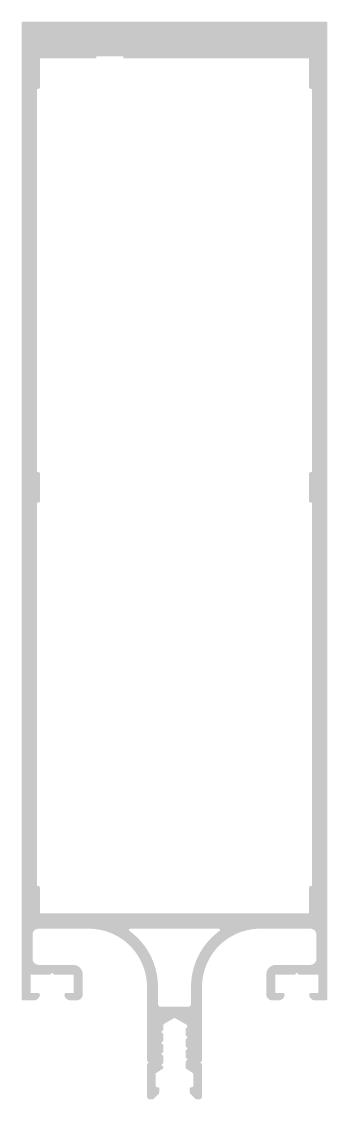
# Model space of a CAD drawing. Header units: millimetres. Extents: x -63 to 3646, y -445 to 220.
# Drawn here: x 1535 to 1585, y -6.4 to 169.8 of the extents above; entities that cross this region are included whole.
import ezdxf

# ---------------------------------------------------------------- set-up
doc = ezdxf.new("R2010")
doc.units = ezdxf.units.MM

# ---------------------------------------------------------------- blocks, each defined once
blk = doc.blocks.new('E50 M 16')
h = blk.add_hatch(color=252)
h.paths.add_polyline_path([(2.7, 12.034411), (2.7, 9.280798), (2.699267, 9.253729), (2.69707, 9.226739), (2.693414, 9.199907), (2.688311, 9.173313), (2.681776, 9.147035), (2.673827, 9.121148), (2.664489, 9.09573), (2.653789, 9.070855), (2.641757, 9.046595), (2.62843, 9.023023), (2.613846, 9.000206), (2.598048, 8.978213), (2.581082, 8.957107), (2.562999, 8.93695), (2.543851, 8.917802), (2.523695, 8.899719), (2.502589, 8.882754), (2.480595, 8.866956), (2.457779, 8.852372), (2.434206, 8.839045), (2.409947, 8.827013), (2.385072, 8.816312), (2.359653, 8.806974), (2.333767, 8.799026), (2.307488, 8.792491), (2.280894, 8.787388), (2.254063, 8.783732), (2.227073, 8.781534), (2.200004, 8.780801), (-2.200001, 8.780801), (-2.22707, 8.781534), (-2.25406, 8.783732), (-2.280892, 8.787388), (-2.307486, 8.792491), (-2.333765, 8.799026), (-2.359651, 8.806974), (-2.385069, 8.816313), (-2.409945, 8.827013), (-2.434204, 8.839045), (-2.457777, 8.852372), (-2.480593, 8.866956), (-2.502587, 8.882754), (-2.523693, 8.89972), (-2.543849, 8.917803), (-2.562997, 8.936951), (-2.581081, 8.957107), (-2.598046, 8.978213), (-2.613844, 9.000207), (-2.628428, 9.023023), (-2.641755, 9.046596), (-2.653787, 9.070855), (-2.664488, 9.095731), (-2.673826, 9.121149), (-2.681774, 9.147035), (-2.68831, 9.173314), (-2.693413, 9.199908), (-2.697068, 9.22674), (-2.699266, 9.25373), (-2.699999, 9.280799), (-2.7, 12.034411), (-2.717332, 12.660455), (-2.769274, 13.28458), (-2.855667, 13.904876), (-2.976246, 14.519442), (-3.130642, 15.126396), (-3.318383, 15.723878), (-3.538892, 16.310057), (-3.791495, 16.883139), (-4.075417, 17.441367), (-4.38979, 17.983032), (-4.733649, 18.506474), (-5.105941, 19.01009), (-5.505527, 19.492337), (-5.931182, 19.951738), (-6.381601, 20.386885), (-6.855406, 20.796445), (-7.351145, 21.179165), (-7.359611, 21.185688), (-7.367716, 21.192653), (-7.375438, 21.200042), (-7.382754, 21.207833), (-7.389643, 21.216004), (-7.396086, 21.22453), (-7.402065, 21.233389), (-7.407561, 21.242555), (-7.412561, 21.252001), (-7.417048, 21.261701), (-7.421011, 21.271626), (-7.424438, 21.281749), (-7.42732, 21.292041), (-7.429647, 21.302472), (-7.431414, 21.313012), (-7.432616, 21.323632), (-7.433248, 21.3343), (-7.43331, 21.344987), (-7.432801, 21.355663), (-7.431722, 21.366296), (-7.430077, 21.376856), (-7.42787, 21.387313), (-7.425107, 21.397637), (-7.421797, 21.407799), (-7.417949, 21.417769), (-7.413574, 21.42752), (-7.408685, 21.437023), (-7.403294, 21.446252), (-7.397418, 21.455179), (-7.391074, 21.46378), (-7.38428, 21.472029), (-7.377054, 21.479904), (-7.369418, 21.487382), (-7.361394, 21.494441), (-7.353004, 21.501061), (-7.344272, 21.507224), (-7.335224, 21.512911), (-7.325884, 21.518107), (-7.316281, 21.522797), (-7.306441, 21.526967), (-7.296392, 21.530605), (-7.286163, 21.533701), (-7.275783, 21.536247), (-7.265282, 21.538234), (-7.25469, 21.539658), (-7.244036, 21.540514), (-7.233353, 21.540799), (7.233353, 21.540799), (7.244036, 21.540514), (7.25469, 21.539658), (7.265282, 21.538234), (7.275783, 21.536247), (7.286163, 21.533701), (7.296392, 21.530605), (7.306441, 21.526967), (7.316281, 21.522797), (7.325884, 21.518107), (7.335224, 21.512911), (7.344272, 21.507224), (7.353004, 21.501061), (7.361394, 21.494441), (7.369418, 21.487382), (7.377054, 21.479904), (7.38428, 21.472029), (7.391074, 21.46378), (7.397418, 21.455179), (7.403294, 21.446252), (7.408685, 21.437023), (7.413574, 21.42752), (7.417949, 21.417769), (7.421797, 21.407799), (7.425107, 21.397637), (7.42787, 21.387313), (7.430077, 21.376856), (7.431722, 21.366296), (7.432801, 21.355663), (7.43331, 21.344987), (7.433248, 21.3343), (7.432616, 21.323632), (7.431414, 21.313012), (7.429647, 21.302472), (7.42732, 21.292041), (7.424438, 21.281749), (7.421011, 21.271626), (7.417048, 21.261701), (7.412561, 21.252001), (7.407561, 21.242555), (7.402065, 21.233389), (7.396086, 21.22453), (7.389643, 21.216004), (7.382754, 21.207833), (7.375438, 21.200042), (7.367716, 21.192653), (7.359611, 21.185688), (7.351145, 21.179165), (6.855406, 20.796445), (6.381601, 20.386885), (5.931182, 19.951738), (5.505527, 19.492337), (5.105941, 19.01009), (4.733649, 18.506474), (4.38979, 17.983032), (4.075417, 17.441367), (3.791495, 16.883139), (3.538892, 16.310057), (3.318383, 15.723878), (3.130642, 15.126396), (2.976246, 14.519442), (2.855667, 13.904876), (2.769274, 13.28458), (2.717332, 12.660455)])
h.paths.add_polyline_path([(-22, 163.8444), (-12.77771, 163.8444), (-12.77771, 164.1444), (-8.37771, 164.1444), (-8.37771, 163.8444), (22, 163.8444), (22, 159.1444), (22.00044, 159.128159), (22.001759, 159.111964), (22.003952, 159.095866), (22.007014, 159.079909), (22.010935, 159.064142), (22.015704, 159.04861), (22.021307, 159.033359), (22.027727, 159.018433), (22.034946, 159.003878), (22.042943, 158.989734), (22.051693, 158.976044), (22.061172, 158.962848), (22.071351, 158.950184), (22.082201, 158.93809), (22.09369, 158.926602), (22.105784, 158.915752), (22.118448, 158.905572), (22.131644, 158.896093), (22.145334, 158.887343), (22.159477, 158.879347), (22.174033, 158.872128), (22.188959, 158.865707), (22.20421, 158.860104), (22.219741, 158.855335), (22.235509, 158.851414), (22.251465, 158.848352), (22.267564, 158.846159), (22.283758, 158.84484), (22.3, 158.8444), (22.5, 158.8444), (22.5, 96.1926), (22.3, 96.1926), (22.284299, 96.192189), (22.268641, 96.190957), (22.25307, 96.188907), (22.237626, 96.186044), (22.222354, 96.182378), (22.207295, 96.177917), (22.19249, 96.172674), (22.177979, 96.166664), (22.163803, 96.159902), (22.15, 96.152408), (22.136608, 96.144201), (22.123664, 96.135305), (22.111204, 96.125744), (22.099261, 96.115544), (22.087868, 96.104732), (22.077057, 96.093339), (22.066856, 96.081396), (22.057295, 96.068936), (22.048399, 96.055992), (22.040192, 96.0426), (22.032698, 96.028797), (22.025936, 96.014621), (22.019926, 96.000111), (22.014683, 95.985305), (22.010222, 95.970246), (22.006556, 95.954974), (22.003693, 95.939531), (22.001643, 95.923959), (22.000411, 95.908301), (22, 95.8926), (22, 91.4926), (22.000411, 91.476899), (22.001643, 91.461242), (22.003693, 91.44567), (22.006556, 91.430227), (22.010222, 91.414954), (22.014683, 91.399895), (22.019926, 91.38509), (22.025936, 91.370579), (22.032698, 91.356403), (22.040192, 91.3426), (22.048399, 91.329208), (22.057295, 91.316265), (22.066856, 91.303804), (22.077057, 91.291861), (22.087868, 91.280468), (22.099261, 91.269657), (22.111204, 91.259456), (22.123664, 91.249895), (22.136608, 91.240999), (22.15, 91.232793), (22.163803, 91.225298), (22.177979, 91.218537), (22.19249, 91.212526), (22.207295, 91.207283), (22.222354, 91.202822), (22.237626, 91.199156), (22.25307, 91.196294), (22.268641, 91.194244), (22.284299, 91.193011), (22.3, 91.1926), (22.5, 91.1926), (22.5, 28.5408), (22.3, 28.5408), (22.284299, 28.540389), (22.268641, 28.539157), (22.25307, 28.537107), (22.237626, 28.534244), (22.222354, 28.530578), (22.207295, 28.526117), (22.19249, 28.520874), (22.177979, 28.514864), (22.163803, 28.508102), (22.15, 28.500608), (22.136608, 28.492401), (22.123664, 28.483505), (22.111204, 28.473944), (22.099261, 28.463744), (22.087868, 28.452932), (22.077057, 28.441539), (22.066856, 28.429596), (22.057295, 28.417136), (22.048399, 28.404192), (22.040192, 28.3908), (22.032698, 28.376997), (22.025936, 28.362821), (22.019926, 28.348311), (22.014683, 28.333505), (22.010222, 28.318446), (22.006556, 28.303174), (22.003693, 28.287731), (22.001643, 28.272159), (22.000411, 28.256501), (22, 28.2408), (22, 24.040797), (-22, 24.040797), (-22, 28.2408), (-22.000411, 28.256501), (-22.001643, 28.272159), (-22.003693, 28.287731), (-22.006556, 28.303174), (-22.010222, 28.318446), (-22.014683, 28.333505), (-22.019926, 28.348311), (-22.025936, 28.362821), (-22.032698, 28.376997), (-22.040192, 28.3908), (-22.048399, 28.404192), (-22.057295, 28.417136), (-22.066856, 28.429596), (-22.077057, 28.441539), (-22.087868, 28.452932), (-22.099261, 28.463744), (-22.111204, 28.473944), (-22.123664, 28.483505), (-22.136608, 28.492401), (-22.15, 28.500608), (-22.163803, 28.508102), (-22.177979, 28.514864), (-22.19249, 28.520874), (-22.207295, 28.526117), (-22.222354, 28.530578), (-22.237626, 28.534244), (-22.25307, 28.537107), (-22.268641, 28.539157), (-22.284299, 28.540389), (-22.3, 28.5408), (-22.5, 28.5408), (-22.5, 91.1926), (-22.3, 91.1926), (-22.284299, 91.193011), (-22.268641, 91.194244), (-22.25307, 91.196294), (-22.237626, 91.199156), (-22.222354, 91.202822), (-22.207295, 91.207283), (-22.19249, 91.212526), (-22.177979, 91.218537), (-22.163803, 91.225298), (-22.15, 91.232793), (-22.136608, 91.240999), (-22.123664, 91.249895), (-22.111204, 91.259456), (-22.099261, 91.269657), (-22.087868, 91.280468), (-22.077057, 91.291861), (-22.066856, 91.303804), (-22.057295, 91.316265), (-22.048399, 91.329208), (-22.040192, 91.3426), (-22.032698, 91.356403), (-22.025936, 91.370579), (-22.019926, 91.38509), (-22.014683, 91.399895), (-22.010222, 91.414954), (-22.006556, 91.430227), (-22.003693, 91.44567), (-22.001643, 91.461242), (-22.000411, 91.476899), (-22, 91.4926), (-22, 95.8926), (-22.000411, 95.908301), (-22.001643, 95.923959), (-22.003693, 95.939531), (-22.006556, 95.954974), (-22.010222, 95.970246), (-22.014683, 95.985305), (-22.019926, 96.000111), (-22.025936, 96.014621), (-22.032698, 96.028797), (-22.040192, 96.0426), (-22.048399, 96.055992), (-22.057295, 96.068936), (-22.066856, 96.081396), (-22.077057, 96.093339), (-22.087868, 96.104732), (-22.099261, 96.115544), (-22.111204, 96.125744), (-22.123664, 96.135305), (-22.136608, 96.144201), (-22.15, 96.152408), (-22.163803, 96.159902), (-22.177979, 96.166664), (-22.19249, 96.172674), (-22.207295, 96.177917), (-22.222354, 96.182378), (-22.237626, 96.186044), (-22.25307, 96.188907), (-22.268641, 96.190957), (-22.284299, 96.192189), (-22.3, 96.1926), (-22.5, 96.1926), (-22.5, 158.8444), (-22.3, 158.8444), (-22.284299, 158.844811), (-22.268641, 158.846044), (-22.25307, 158.848094), (-22.237626, 158.850956), (-22.222354, 158.854622), (-22.207295, 158.859083), (-22.19249, 158.864326), (-22.177979, 158.870337), (-22.163803, 158.877098), (-22.15, 158.884593), (-22.136608, 158.892799), (-22.123664, 158.901695), (-22.111204, 158.911256), (-22.099261, 158.921457), (-22.087868, 158.932268), (-22.077057, 158.943661), (-22.066856, 158.955604), (-22.057295, 158.968065), (-22.048399, 158.981008), (-22.040192, 158.9944), (-22.032698, 159.008203), (-22.025936, 159.022379), (-22.019926, 159.03689), (-22.014683, 159.051695), (-22.010222, 159.066754), (-22.006556, 159.082027), (-22.003693, 159.09747), (-22.001643, 159.113042), (-22.000411, 159.128699), (-22, 159.1444)])
h.paths.add_polyline_path([(-1.8, 2.41799), (-1.800454, 2.434486), (-1.801814, 2.450931), (-1.804076, 2.467278), (-1.807234, 2.483475), (-1.811278, 2.499473), (-1.816195, 2.515226), (-1.821971, 2.530684), (-1.828588, 2.545801), (-1.836027, 2.560531), (-1.844264, 2.574831), (-1.853275, 2.588655), (-1.863032, 2.601963), (-1.873507, 2.614715), (-1.884666, 2.626871), (-1.896478, 2.638395), (-1.908905, 2.649253), (-1.92191, 2.65941), (-1.935454, 2.668837), (-1.949496, 2.677506), (-2.001705, 2.707783), (-2.010775, 2.712821), (-2.019565, 2.718334), (-2.02805, 2.724306), (-2.036204, 2.730721), (-2.044007, 2.73756), (-2.051434, 2.744805), (-2.058466, 2.752434), (-2.065082, 2.760426), (-2.071265, 2.768759), (-2.076995, 2.777409), (-2.082257, 2.786351), (-2.087037, 2.79556), (-2.09132, 2.80501), (-2.095095, 2.814674), (-2.098351, 2.824526), (-2.101078, 2.834537), (-2.103269, 2.844678), (-2.104918, 2.854922), (-2.10602, 2.865239), (-2.106572, 2.8756), (-2.106572, 2.885975), (-2.106021, 2.896336), (-2.10492, 2.906653), (-2.103271, 2.916897), (-2.101081, 2.927039), (-2.098354, 2.937049), (-2.095099, 2.946901), (-2.091325, 2.956566), (-2.087043, 2.966016), (-2.082264, 2.975226), (-2.077002, 2.984168), (-2.071272, 2.992818), (-2.06509, 3.001151), (-2.058475, 3.009144), (-2.051443, 3.016774), (-2.044016, 3.024019), (-2.036214, 3.030858), (-2.02806, 3.037274), (-2.019576, 3.043247), (-2.010787, 3.04876), (-2.001716, 3.053799), (-1.94948, 3.084097), (-1.936091, 3.092271), (-1.923151, 3.101138), (-1.910695, 3.110674), (-1.898759, 3.120852), (-1.887374, 3.131644), (-1.876573, 3.14302), (-1.866386, 3.154949), (-1.85684, 3.167397), (-1.847962, 3.18033), (-1.839777, 3.193712), (-1.832308, 3.207506), (-1.825575, 3.221675), (-1.819596, 3.236178), (-1.814389, 3.250975), (-1.809968, 3.266026), (-1.806345, 3.281288), (-1.80353, 3.296721), (-1.801531, 3.31228), (-1.800353, 3.327922), (-1.8, 3.343605), (-1.8, 4.21799), (-1.800148, 4.233716), (-1.801145, 4.249411), (-1.802987, 4.26503), (-1.805671, 4.280526), (-1.809187, 4.295854), (-1.813526, 4.31097), (-1.818675, 4.32583), (-1.824619, 4.340391), (-1.83134, 4.354609), (-1.838819, 4.368443), (-1.847034, 4.381854), (-1.855962, 4.394801), (-1.865575, 4.407247), (-1.875847, 4.419156), (-1.886746, 4.430493), (-1.898242, 4.441225), (-1.910301, 4.451321), (-1.922887, 4.46075), (-1.935964, 4.469487), (-1.949493, 4.477504), (-2.001707, 4.507785), (-2.010832, 4.513409), (-2.019643, 4.519514), (-2.028114, 4.526083), (-2.036221, 4.533095), (-2.04394, 4.540532), (-2.05125, 4.548372), (-2.05813, 4.556593), (-2.064559, 4.56517), (-2.07052, 4.574079), (-2.075994, 4.583295), (-2.080967, 4.592791), (-2.085424, 4.602539), (-2.089353, 4.612513), (-2.092741, 4.622682), (-2.09558, 4.633019), (-2.097861, 4.643493), (-2.099577, 4.654073), (-2.100724, 4.664731), (-2.101298, 4.675435), (-2.101299, 4.686154), (-2.100724, 4.696858), (-2.099577, 4.707516), (-2.097861, 4.718097), (-2.095581, 4.72857), (-2.092742, 4.738907), (-2.089354, 4.749077), (-2.085426, 4.75905), (-2.080969, 4.768799), (-2.075996, 4.778295), (-2.070522, 4.787511), (-2.064561, 4.79642), (-2.058132, 4.804997), (-2.051253, 4.813218), (-2.043943, 4.821058), (-2.036223, 4.828495), (-2.028116, 4.835508), (-2.019646, 4.842076), (-2.010835, 4.848181), (-2.00171, 4.853806), (-1.94949, 4.884092), (-1.935449, 4.89276), (-1.921905, 4.902188), (-1.9089, 4.912345), (-1.896474, 4.923203), (-1.884663, 4.934727), (-1.873503, 4.946883), (-1.863029, 4.959635), (-1.853272, 4.972943), (-1.844262, 4.986767), (-1.836025, 5.001066), (-1.828587, 5.015796), (-1.82197, 5.030913), (-1.816194, 5.046371), (-1.811277, 5.062123), (-1.807234, 5.078122), (-1.804076, 5.094318), (-1.801814, 5.110664), (-1.800454, 5.12711), (-1.8, 5.143605), (-1.8, 5.825953), (-1.799726, 5.83642), (-1.798904, 5.846859), (-1.797537, 5.85724), (-1.795629, 5.867536), (-1.793185, 5.877718), (-1.790211, 5.887757), (-1.786715, 5.897628), (-1.782708, 5.907302), (-1.7782, 5.916753), (-1.773204, 5.925955), (-1.767732, 5.934883), (-1.761801, 5.943512), (-1.755427, 5.951819), (-1.748626, 5.959781), (-1.741418, 5.967377), (-1.733823, 5.974584), (-1.725861, 5.981384), (-1.717553, 5.987759), (-1.708924, 5.993689), (-1.699995, 5.99916), (-0.149993, 6.894002), (-0.135454, 6.90187), (-0.120503, 6.908925), (-0.105186, 6.915146), (-0.08955, 6.920513), (-0.073642, 6.925012), (-0.05751, 6.928627), (-0.041204, 6.931348), (-0.024773, 6.933166), (-0.008266, 6.934077), (0.008266, 6.934077), (0.024773, 6.933166), (0.041204, 6.931348), (0.05751, 6.928627), (0.073642, 6.925012), (0.08955, 6.920513), (0.105186, 6.915146), (0.120503, 6.908925), (0.135454, 6.90187), (0.149993, 6.894002), (1.95136, 5.854043), (1.965077, 5.845625), (1.978323, 5.836484), (1.99106, 5.826646), (2.003251, 5.816139), (2.014861, 5.804993), (2.025856, 5.79324), (2.036206, 5.780915), (2.045879, 5.768053), (2.054849, 5.75469), (2.06309, 5.740866), (2.070577, 5.726619), (2.077289, 5.711992), (2.083207, 5.697025), (2.088315, 5.681763), (2.092596, 5.666249), (2.096039, 5.650527), (2.098634, 5.634644), (2.100374, 5.618644), (2.101253, 5.602574), (2.101269, 5.58648), (2.100422, 5.570408), (2.098714, 5.554405), (2.096151, 5.538516), (2.092739, 5.522788), (2.088489, 5.507265), (2.083412, 5.491993), (2.077524, 5.477015), (2.070841, 5.462374), (2.063382, 5.448112), (2.055169, 5.434271), (2.046226, 5.420891), (2.036578, 5.408009), (2.026254, 5.395663), (2.015282, 5.383889), (2.003694, 5.37272), (1.991524, 5.362188), (1.978807, 5.352325), (1.965579, 5.343157), (1.951879, 5.334712), (1.949488, 5.333325), (1.935447, 5.324657), (1.921903, 5.31523), (1.908899, 5.305072), (1.896472, 5.294215), (1.884662, 5.28269), (1.873503, 5.270534), (1.863029, 5.257783), (1.853272, 5.244475), (1.844261, 5.230651), (1.836025, 5.216352), (1.828587, 5.201622), (1.82197, 5.186505), (1.816194, 5.171047), (1.811277, 5.155295), (1.807234, 5.139297), (1.804076, 5.1231), (1.801814, 5.106755), (1.800454, 5.090309), (1.8, 5.073814), (1.8, 4.243606), (1.800454, 4.227112), (1.801814, 4.210667), (1.804076, 4.194322), (1.807233, 4.178127), (1.811276, 4.162129), (1.816193, 4.146378), (1.821968, 4.130921), (1.828584, 4.115805), (1.836021, 4.101075), (1.844257, 4.086777), (1.853266, 4.072953), (1.863022, 4.059646), (1.873495, 4.046894), (1.884653, 4.034739), (1.896463, 4.023214), (1.908888, 4.012357), (1.921891, 4.002199), (1.935433, 3.992772), (1.949474, 3.984103), (2.001721, 3.953796), (2.010846, 3.948172), (2.019655, 3.942066), (2.028126, 3.935498), (2.036232, 3.928484), (2.04395, 3.921047), (2.05126, 3.913207), (2.058138, 3.904987), (2.064567, 3.896409), (2.070526, 3.8875), (2.076, 3.878284), (2.080972, 3.868789), (2.085428, 3.85904), (2.089356, 3.849067), (2.092744, 3.838898), (2.095582, 3.828561), (2.097862, 3.818088), (2.099577, 3.807507), (2.100724, 3.79685), (2.101298, 3.786147), (2.101297, 3.775428), (2.100722, 3.764725), (2.099575, 3.754067), (2.097858, 3.743487), (2.095577, 3.733014), (2.092738, 3.722678), (2.08935, 3.712509), (2.085422, 3.702536), (2.080964, 3.692788), (2.075991, 3.683292), (2.070517, 3.674077), (2.064556, 3.665168), (2.058127, 3.656592), (2.051248, 3.648372), (2.043938, 3.640533), (2.036219, 3.633096), (2.028112, 3.626084), (2.019641, 3.619516), (2.010831, 3.613411), (2.001706, 3.607787), (1.949498, 3.577509), (1.935455, 3.568841), (1.921911, 3.559414), (1.908906, 3.549256), (1.896479, 3.538398), (1.884667, 3.526874), (1.873507, 3.514718), (1.863033, 3.501966), (1.853275, 3.488658), (1.844264, 3.474833), (1.836027, 3.460534), (1.828589, 3.445803), (1.821972, 3.430686), (1.816196, 3.415228), (1.811278, 3.399475), (1.807235, 3.383476), (1.804077, 3.367279), (1.801814, 3.350933), (1.800454, 3.334487), (1.8, 3.317991), (1.8, 2.443606), (1.800454, 2.427111), (1.801814, 2.410667), (1.804076, 2.394323), (1.807233, 2.378127), (1.811276, 2.36213), (1.816192, 2.346379), (1.821967, 2.330922), (1.828583, 2.315806), (1.83602, 2.301076), (1.844256, 2.286778), (1.853265, 2.272955), (1.863021, 2.259647), (1.873494, 2.246896), (1.884651, 2.23474), (1.896461, 2.223216), (1.908886, 2.212359), (1.921889, 2.202201), (1.935431, 2.192773), (1.949471, 2.184105), (2.001723, 2.153795), (2.010847, 2.14817), (2.019657, 2.142065), (2.028127, 2.135496), (2.036233, 2.128483), (2.043951, 2.121046), (2.05126, 2.113206), (2.058139, 2.104985), (2.064567, 2.096408), (2.070527, 2.087499), (2.076, 2.078283), (2.080972, 2.068787), (2.085428, 2.059039), (2.089356, 2.049066), (2.092744, 2.038897), (2.095581, 2.028561), (2.097862, 2.018087), (2.099577, 2.007507), (2.100724, 1.99685), (2.101297, 1.986146), (2.101297, 1.975428), (2.100722, 1.964724), (2.099575, 1.954067), (2.097858, 1.943487), (2.095577, 1.933014), (2.092738, 1.922678), (2.08935, 1.912509), (2.085422, 1.902536), (2.080965, 1.892788), (2.075992, 1.883293), (2.070517, 1.874078), (2.064557, 1.865169), (2.058128, 1.856593), (2.051249, 1.848373), (2.043939, 1.840533), (2.03622, 1.833097), (2.028113, 1.826085), (2.019643, 1.819517), (2.010832, 1.813412), (2.001708, 1.807788), (1.949495, 1.777507), (1.935453, 1.768839), (1.921909, 1.759411), (1.908904, 1.749254), (1.896477, 1.738396), (1.884666, 1.726872), (1.873506, 1.714715), (1.863032, 1.701964), (1.853274, 1.688656), (1.844264, 1.674831), (1.836027, 1.660532), (1.828588, 1.645801), (1.821971, 1.630684), (1.816195, 1.615226), (1.811278, 1.599474), (1.807234, 1.583475), (1.804077, 1.567278), (1.801814, 1.550932), (1.800454, 1.534486), (1.8, 1.517991), (1.8, 0.643605), (1.800454, 0.62711), (1.801814, 0.610664), (1.804077, 0.594318), (1.807234, 0.578121), (1.811278, 0.562122), (1.816195, 0.54637), (1.821971, 0.530912), (1.828588, 0.515795), (1.836027, 0.501064), (1.844264, 0.486765), (1.853275, 0.472941), (1.863032, 0.459632), (1.873507, 0.446881), (1.884666, 0.434725), (1.896477, 0.423201), (1.908904, 0.412343), (1.92191, 0.402186), (1.935454, 0.392758), (1.949496, 0.38409), (2.001706, 0.353811), (2.010831, 0.348187), (2.019642, 0.342082), (2.028113, 0.335514), (2.03622, 0.328501), (2.04394, 0.321064), (2.05125, 0.313224), (2.05813, 0.305004), (2.064559, 0.296427), (2.07052, 0.287517), (2.075994, 0.278301), (2.080967, 0.268806), (2.085425, 0.259057), (2.089353, 0.249083), (2.092742, 0.238914), (2.09558, 0.228577), (2.097861, 0.218103), (2.099578, 0.207522), (2.100725, 0.196865), (2.101299, 0.186161), (2.101299, 0.175441), (2.100725, 0.164738), (2.099578, 0.15408), (2.097862, 0.143499), (2.095581, 0.133025), (2.092743, 0.122688), (2.089354, 0.112519), (2.085426, 0.102545), (2.080969, 0.092796), (2.075996, 0.0833), (2.070522, 0.074084), (2.064561, 0.065175), (2.058132, 0.056598), (2.051253, 0.048377), (2.043943, 0.040537), (2.036223, 0.0331), (2.028116, 0.026087), (2.019645, 0.019518), (2.010834, 0.013413), (2.001709, 0.007789), (1.949492, -0.022495), (1.93545, -0.031164), (1.921907, -0.040591), (1.908902, -0.050749), (1.896475, -0.061606), (1.884664, -0.07313), (1.873505, -0.085287), (1.86303, -0.098038), (1.853273, -0.111346), (1.844263, -0.125171), (1.836026, -0.13947), (1.828588, -0.1542), (1.821971, -0.169317), (1.816195, -0.184775), (1.811278, -0.200527), (1.807234, -0.216526), (1.804077, -0.232723), (1.801814, -0.249069), (1.800454, -0.265514), (1.8, -0.28201), (1.8, -1.159363), (1.800303, -1.170366), (1.801211, -1.181336), (1.802721, -1.192239), (1.804828, -1.203043), (1.807527, -1.213714), (1.810808, -1.224221), (1.814663, -1.234531), (1.819079, -1.244614), (1.824043, -1.254438), (1.82954, -1.263975), (1.835554, -1.273194), (1.842065, -1.282069), (1.849055, -1.290572), (1.856502, -1.298678), (1.864384, -1.306361), (1.872676, -1.3136), (1.881354, -1.320371), (1.890392, -1.326655), (2.964415, -2.030368), (2.977971, -2.039793), (2.990988, -2.04995), (3.003427, -2.060807), (3.015249, -2.072333), (3.026419, -2.084491), (3.036904, -2.097246), (3.046671, -2.110558), (3.055691, -2.124387), (3.063936, -2.138691), (3.071382, -2.153427), (3.078006, -2.168551), (3.083788, -2.184016), (3.08871, -2.199776), (3.092758, -2.215783), (3.095919, -2.231988), (3.098184, -2.248343), (3.099546, -2.264797), (3.1, -2.281302), (3.1, -4.060303), (3.099907, -4.076101), (3.098965, -4.09187), (3.097177, -4.107566), (3.094548, -4.123144), (3.091086, -4.138557), (3.086801, -4.153763), (3.081705, -4.168716), (3.075813, -4.183374), (3.069142, -4.197694), (3.061711, -4.211634), (3.053542, -4.225156), (3.044657, -4.238219), (3.035084, -4.250785), (3.02485, -4.262819), (3.013983, -4.274286), (3.002517, -4.285153), (2.990482, -4.295387), (2.977916, -4.30496), (2.964853, -4.313844), (2.951331, -4.322013), (2.937391, -4.329444), (2.923071, -4.336116), (2.908413, -4.342008), (2.89346, -4.347104), (2.878254, -4.351389), (2.862841, -4.354851), (2.847263, -4.357479), (2.831567, -4.359267), (2.815798, -4.360209), (2.8, -4.360302), (2.700001, -4.360302), (2.689534, -4.360576), (2.679095, -4.361398), (2.668714, -4.362764), (2.658418, -4.364672), (2.648237, -4.367117), (2.638197, -4.370091), (2.628327, -4.373586), (2.618653, -4.377593), (2.609203, -4.382101), (2.600001, -4.387097), (2.591073, -4.392568), (2.582444, -4.398499), (2.574136, -4.404873), (2.566174, -4.411673), (2.558579, -4.418881), (2.551371, -4.426476), (2.544571, -4.434438), (2.538197, -4.442745), (2.532266, -4.451374), (2.526795, -4.460302), (2.521799, -4.469504), (2.517291, -4.478955), (2.513284, -4.488628), (2.509789, -4.498499), (2.506815, -4.508538), (2.504371, -4.51872), (2.502463, -4.529015), (2.501096, -4.539396), (2.500274, -4.549835), (2.5, -4.560302), (2.5, -5.153208), (2.500787, -5.181241), (2.503144, -5.209187), (2.507064, -5.236956), (2.512535, -5.264462), (2.51954, -5.291617), (2.528057, -5.318337), (2.538058, -5.344538), (2.549513, -5.370137), (2.562385, -5.395053), (2.576634, -5.419208), (2.592214, -5.442526), (2.609078, -5.464934), (2.627172, -5.486361), (2.646438, -5.50674), (3.353561, -6.213864), (3.372548, -6.231882), (3.392452, -6.248882), (3.413219, -6.264817), (3.434791, -6.279643), (3.45711, -6.29332), (3.480114, -6.30581), (3.50374, -6.317079), (3.527923, -6.327096), (3.552598, -6.335833), (3.577696, -6.343267), (3.603149, -6.349378), (3.628886, -6.354148), (3.654838, -6.357564), (3.680934, -6.359617), (3.7071, -6.360302), (4.000008, -6.360299), (4.027077, -6.359565), (4.054067, -6.357367), (4.080898, -6.353711), (4.107492, -6.348608), (4.133771, -6.342072), (4.159657, -6.334124), (4.185075, -6.324785), (4.20995, -6.314085), (4.234209, -6.302053), (4.257782, -6.288725), (4.280598, -6.274141), (4.302591, -6.258343), (4.323697, -6.241378), (4.343853, -6.223295), (4.363001, -6.204147), (4.381083, -6.18399), (4.398049, -6.162884), (4.413846, -6.140891), (4.42843, -6.118075), (4.441757, -6.094502), (4.453789, -6.070243), (4.464489, -6.045367), (4.473827, -6.019949), (4.481776, -5.994063), (4.488311, -5.967784), (4.493414, -5.941191), (4.497069, -5.914359), (4.499267, -5.88737), (4.5, -5.8603), (4.5, -0.619202), (4.2, -0.319204), (4.500001, -0.019199), (4.5, 12.034411), (4.513191, 12.535259), (4.552725, 13.034718), (4.618493, 13.531404), (4.710314, 14.023939), (4.827932, 14.510959), (4.971021, 14.991113), (5.139185, 15.46307), (5.331957, 15.925522), (5.548803, 16.377186), (5.789122, 16.816809), (6.052248, 17.243175), (6.33745, 17.655099), (6.643939, 18.051441), (6.970865, 18.431102), (7.317321, 18.793028), (7.682347, 19.136217), (8.064931, 19.459717), (8.464011, 19.762631), (8.878483, 20.044119), (9.307196, 20.303402), (9.748962, 20.53976), (10.202557, 20.752537), (10.666722, 20.941145), (11.140172, 21.10506), (11.621592, 21.243828), (12.10965, 21.357063), (12.602991, 21.444453), (13.100248, 21.505754), (13.600042, 21.540797), (22.199999, 21.540799), (22.252335, 21.539429), (22.304528, 21.535321), (22.356434, 21.528488), (22.407911, 21.518947), (22.458819, 21.506725), (22.509017, 21.491856), (22.558368, 21.47438), (22.606736, 21.454345), (22.65399, 21.431806), (22.7, 21.406825), (22.744639, 21.37947), (22.787785, 21.349816), (22.829321, 21.317945), (22.869131, 21.283944), (22.907107, 21.247906), (22.943145, 21.20993), (22.977146, 21.170119), (23.009017, 21.128584), (23.038671, 21.085438), (23.066026, 21.040799), (23.091007, 20.994789), (23.113546, 20.947535), (23.133581, 20.899166), (23.151057, 20.849815), (23.165927, 20.799617), (23.178148, 20.74871), (23.187689, 20.697233), (23.194523, 20.645326), (23.19863, 20.593134), (23.200001, 20.540798), (23.2, 16.640797), (23.198533, 16.586659), (23.194138, 16.532678), (23.186827, 16.479015), (23.176621, 16.425827), (23.16355, 16.373269), (23.147653, 16.321496), (23.128977, 16.270659), (23.107575, 16.220908), (23.083512, 16.172389), (23.056857, 16.125244), (23.027689, 16.07961), (22.996093, 16.035623), (22.962162, 15.993411), (22.925996, 15.953098), (22.887699, 15.914802), (22.847386, 15.878635), (22.805174, 15.844704), (22.761187, 15.813108), (22.715554, 15.78394), (22.668408, 15.757285), (22.619889, 15.733222), (22.570138, 15.711821), (22.519302, 15.693144), (22.467528, 15.677247), (22.41497, 15.664177), (22.361782, 15.653971), (22.308119, 15.646659), (22.254139, 15.642264), (22.2, 15.640797), (16.6, 15.640796), (16.513377, 15.63845), (16.427009, 15.631417), (16.341149, 15.619719), (16.256047, 15.603389), (16.171955, 15.582476), (16.089118, 15.557041), (16.007779, 15.527159), (15.928178, 15.492917), (15.850547, 15.454416), (15.775114, 15.411768), (15.702101, 15.365099), (15.631722, 15.314545), (15.564182, 15.260256), (15.499681, 15.202389), (15.438408, 15.141116), (15.380541, 15.076615), (15.326252, 15.009075), (15.275698, 14.938696), (15.229029, 14.865683), (15.186381, 14.79025), (15.14788, 14.712619), (15.113638, 14.633018), (15.083756, 14.551679), (15.058321, 14.468842), (15.037408, 14.38475), (15.021078, 14.299648), (15.00938, 14.213787), (15.002347, 14.127419), (15.000001, 14.040797), (15.000001, 10.840797), (15.001468, 10.786658), (15.005863, 10.732678), (15.013174, 10.679015), (15.02338, 10.625827), (15.036451, 10.573269), (15.052348, 10.521496), (15.071024, 10.47066), (15.092425, 10.420909), (15.116489, 10.372389), (15.143143, 10.325244), (15.172311, 10.279611), (15.203907, 10.235624), (15.237838, 10.193412), (15.274005, 10.153099), (15.312301, 10.114803), (15.352614, 10.078636), (15.394826, 10.044705), (15.438813, 10.013109), (15.484446, 9.983941), (15.531591, 9.957286), (15.58011, 9.933223), (15.629861, 9.911821), (15.680698, 9.893145), (15.732471, 9.877248), (15.785028, 9.864177), (15.838217, 9.853971), (15.89188, 9.84666), (15.94586, 9.842264), (15.999998, 9.840797), (16.999997, 9.840795), (17.05284, 9.842192), (17.105534, 9.846379), (17.157934, 9.853345), (17.209893, 9.863071), (17.261264, 9.875528), (17.311906, 9.890682), (17.361677, 9.908492), (17.410436, 9.928906), (17.458049, 9.951868), (17.504382, 9.977315), (17.549306, 10.005174), (17.592695, 10.035368), (17.634427, 10.067812), (17.674387, 10.102417), (17.712462, 10.139085), (17.748547, 10.177713), (17.78254, 10.218195), (17.814346, 10.260416), (17.843877, 10.304258), (17.87105, 10.3496), (17.895789, 10.396315), (17.918025, 10.444271), (17.937695, 10.493336), (17.954746, 10.543371), (17.969129, 10.594238), (17.980803, 10.645793), (17.989737, 10.697893), (17.991607, 10.713854), (17.992619, 10.729893), (17.992772, 10.745962), (17.992063, 10.762017), (17.990496, 10.77801), (17.988075, 10.793897), (17.984807, 10.809631), (17.980701, 10.825168), (17.975769, 10.840462), (17.970025, 10.855471), (17.963486, 10.870151), (17.95617, 10.884459), (17.948099, 10.898355), (17.939295, 10.911799), (17.929784, 10.924752), (17.919593, 10.937178), (17.908751, 10.94904), (17.89729, 10.960305), (17.885242, 10.970939), (17.872642, 10.980914), (17.859526, 10.990199), (17.845932, 10.998769), (17.831898, 11.006599), (17.817465, 11.013666), (17.802675, 11.01995), (17.787569, 11.025433), (17.772191, 11.030099), (17.756586, 11.033936), (17.740797, 11.036931), (17.724871, 11.039077), (17.708853, 11.040367), (17.692788, 11.040797), (16.5, 11.040801), (16.5, 14.040799), (19.575738, 14.040799), (19.591439, 14.04121), (19.607097, 14.042443), (19.622669, 14.044493), (19.638112, 14.047355), (19.653384, 14.051021), (19.668444, 14.055482), (19.683249, 14.060725), (19.697759, 14.066736), (19.711936, 14.073497), (19.725738, 14.080992), (19.73913, 14.089198), (19.752074, 14.098094), (19.764535, 14.107655), (19.776478, 14.117856), (19.787871, 14.128667), (20, 14.340797), (20.212132, 14.128665), (20.223524, 14.117854), (20.235467, 14.107653), (20.247928, 14.098092), (20.260872, 14.089196), (20.274263, 14.08099), (20.288066, 14.073495), (20.302242, 14.066734), (20.316753, 14.060723), (20.331558, 14.05548), (20.346618, 14.05102), (20.36189, 14.047353), (20.377333, 14.044491), (20.392905, 14.042441), (20.408562, 14.041209), (20.424263, 14.040797), (23.500001, 14.040799), (23.500001, 11.040801), (22.307102, 11.040801), (22.291037, 11.04037), (22.275019, 11.03908), (22.259093, 11.036934), (22.243305, 11.033939), (22.227699, 11.030102), (22.212322, 11.025435), (22.197216, 11.019951), (22.182426, 11.013667), (22.167993, 11.006599), (22.15396, 10.998769), (22.140366, 10.990198), (22.127251, 10.980912), (22.114651, 10.970937), (22.102604, 10.960302), (22.091143, 10.949037), (22.080303, 10.937174), (22.070113, 10.924748), (22.060603, 10.911793), (22.0518, 10.898349), (22.04373, 10.884452), (22.036416, 10.870143), (22.029878, 10.855463), (22.024136, 10.840454), (22.019205, 10.825158), (22.015101, 10.809621), (22.011835, 10.793887), (22.009416, 10.778), (22.007851, 10.762006), (22.007145, 10.745951), (22.007299, 10.729882), (22.008314, 10.713844), (22.010186, 10.697883), (22.019128, 10.645782), (22.030811, 10.594225), (22.045201, 10.543358), (22.062259, 10.493322), (22.081937, 10.444258), (22.10418, 10.396301), (22.128925, 10.349587), (22.156105, 10.304246), (22.185642, 10.260404), (22.217454, 10.218184), (22.251452, 10.177703), (22.287542, 10.139076), (22.325622, 10.102409), (22.365587, 10.067806), (22.407323, 10.035363), (22.450716, 10.00517), (22.495644, 9.977312), (22.541981, 9.951866), (22.589597, 9.928905), (22.63836, 9.908492), (22.688134, 9.890683), (22.738778, 9.875529), (22.790153, 9.863072), (22.842115, 9.853348), (22.894517, 9.846382), (22.947215, 9.842195), (23.00006, 9.840797), (24.699998, 9.840795), (24.715699, 9.841206), (24.731356, 9.842439), (24.746928, 9.844489), (24.762372, 9.847351), (24.777644, 9.851017), (24.792703, 9.855478), (24.807509, 9.860721), (24.82202, 9.866732), (24.836196, 9.873493), (24.849999, 9.880988), (24.863391, 9.889194), (24.876335, 9.89809), (24.888795, 9.907652), (24.900738, 9.917852), (24.912131, 9.928663), (24.922943, 9.940056), (24.933143, 9.952), (24.942705, 9.96446), (24.951601, 9.977404), (24.959807, 9.990796), (24.967302, 10.004599), (24.974063, 10.018775), (24.980074, 10.033286), (24.985317, 10.048091), (24.989778, 10.063151), (24.993444, 10.078423), (24.996306, 10.093866), (24.998357, 10.109438), (24.999589, 10.125096), (25, 10.140797), (25, 169.5444), (24.99956, 169.560642), (24.998241, 169.576836), (24.996048, 169.592935), (24.992986, 169.608891), (24.989065, 169.624659), (24.984296, 169.640191), (24.978693, 169.655442), (24.972273, 169.670367), (24.965054, 169.684923), (24.957057, 169.699066), (24.948307, 169.712756), (24.938828, 169.725952), (24.928649, 169.738616), (24.917799, 169.75071), (24.90631, 169.762199), (24.894216, 169.773049), (24.881552, 169.783228), (24.868356, 169.792707), (24.854666, 169.801457), (24.840523, 169.809454), (24.825967, 169.816673), (24.811041, 169.823093), (24.79579, 169.828696), (24.780259, 169.833465), (24.764491, 169.837386), (24.748535, 169.840448), (24.732436, 169.842642), (24.716242, 169.84396), (24.7, 169.8444), (-24.7, 169.8444), (-24.715701, 169.843989), (-24.731359, 169.842757), (-24.74693, 169.840707), (-24.762374, 169.837844), (-24.777646, 169.834178), (-24.792705, 169.829717), (-24.80751, 169.824474), (-24.822021, 169.818464), (-24.836197, 169.811702), (-24.85, 169.804208), (-24.863392, 169.796001), (-24.876336, 169.787105), (-24.888796, 169.777544), (-24.900739, 169.767344), (-24.912132, 169.756532), (-24.922943, 169.745139), (-24.933144, 169.733196), (-24.942705, 169.720736), (-24.951601, 169.707792), (-24.959808, 169.6944), (-24.967302, 169.680597), (-24.974064, 169.666421), (-24.980074, 169.651911), (-24.985317, 169.637105), (-24.989778, 169.622046), (-24.993444, 169.606774), (-24.996307, 169.591331), (-24.998357, 169.575759), (-24.999589, 169.560101), (-25, 169.5444), (-25, 10.140799), (-24.99956, 10.124557), (-24.998241, 10.108363), (-24.996048, 10.092264), (-24.992986, 10.076308), (-24.989065, 10.06054), (-24.984296, 10.045008), (-24.978693, 10.029757), (-24.972273, 10.014832), (-24.965053, 10.000276), (-24.957057, 9.986132), (-24.948306, 9.972442), (-24.938828, 9.959246), (-24.928648, 9.946582), (-24.917798, 9.934488), (-24.906309, 9.922999), (-24.894215, 9.912149), (-24.881552, 9.90197), (-24.868356, 9.892491), (-24.854666, 9.883741), (-24.840522, 9.875744), (-24.825966, 9.868525), (-24.811041, 9.862105), (-24.79579, 9.856502), (-24.780258, 9.851733), (-24.76449, 9.847811), (-24.748533, 9.84475), (-24.732435, 9.842556), (-24.71624, 9.841237), (-24.699999, 9.840797), (-22.999987, 9.840795), (-22.947143, 9.842192), (-22.894447, 9.84638), (-22.842046, 9.853347), (-22.790086, 9.863073), (-22.738713, 9.875531), (-22.68807, 9.890687), (-22.638299, 9.908498), (-22.589538, 9.928915), (-22.541925, 9.951879), (-22.495592, 9.977328), (-22.450668, 10.005189), (-22.407279, 10.035386), (-22.365547, 10.067834), (-22.325588, 10.102441), (-22.287513, 10.139112), (-22.25143, 10.177743), (-22.217438, 10.218228), (-22.185634, 10.260452), (-22.156105, 10.304298), (-22.128935, 10.349643), (-22.104199, 10.396361), (-22.081966, 10.44432), (-22.062299, 10.493388), (-22.045252, 10.543426), (-22.030874, 10.594295), (-22.019203, 10.645853), (-22.010274, 10.697956), (-22.008406, 10.713915), (-22.007395, 10.72995), (-22.007245, 10.746017), (-22.007954, 10.762069), (-22.009522, 10.77806), (-22.011944, 10.793944), (-22.015213, 10.809676), (-22.01932, 10.82521), (-22.024252, 10.840502), (-22.029996, 10.855508), (-22.036535, 10.870185), (-22.043851, 10.88449), (-22.051922, 10.898384), (-22.060725, 10.911825), (-22.070235, 10.924776), (-22.080425, 10.937199), (-22.091266, 10.949059), (-22.102726, 10.960321), (-22.114772, 10.970954), (-22.127371, 10.980926), (-22.140485, 10.99021), (-22.154078, 10.998778), (-22.16811, 11.006606), (-22.18254, 11.013671), (-22.197329, 11.019954), (-22.212432, 11.025436), (-22.227808, 11.030102), (-22.243411, 11.033937), (-22.259197, 11.036932), (-22.275121, 11.039077), (-22.291137, 11.040367), (-22.307198, 11.040797), (-23.499999, 11.040801), (-23.499999, 14.040799), (-20.424261, 14.040799), (-20.40744, 14.041271), (-20.390672, 14.042685), (-20.37401, 14.045038), (-20.357505, 14.048321), (-20.341211, 14.052524), (-20.325178, 14.057634), (-20.309457, 14.063635), (-20.294097, 14.070508), (-20.279146, 14.078232), (-20.264652, 14.086782), (-20.250661, 14.09613), (-20.237215, 14.106249), (-20.224358, 14.117106), (-20.21213, 14.128666), (-19.999999, 14.340797), (-19.787871, 14.128666), (-19.776478, 14.117855), (-19.764535, 14.107654), (-19.752074, 14.098093), (-19.73913, 14.089197), (-19.725738, 14.08099), (-19.711935, 14.073496), (-19.697759, 14.066734), (-19.683248, 14.060723), (-19.668443, 14.055481), (-19.653384, 14.05102), (-19.638111, 14.047353), (-19.622668, 14.044491), (-19.607096, 14.042441), (-19.591438, 14.041209), (-19.575737, 14.040797), (-16.5, 14.040799), (-16.5, 11.040801), (-17.692898, 11.040801), (-17.708962, 11.04037), (-17.72498, 11.03908), (-17.740907, 11.036934), (-17.756695, 11.033939), (-17.7723, 11.030102), (-17.787678, 11.025435), (-17.802784, 11.019951), (-17.817574, 11.013667), (-17.832006, 11.006599), (-17.84604, 10.998769), (-17.859634, 10.990198), (-17.872749, 10.980912), (-17.885349, 10.970937), (-17.897396, 10.960302), (-17.908856, 10.949036), (-17.919697, 10.937174), (-17.929887, 10.924747), (-17.939397, 10.911793), (-17.9482, 10.898348), (-17.95627, 10.884452), (-17.963584, 10.870143), (-17.970122, 10.855462), (-17.975864, 10.840453), (-17.980795, 10.825158), (-17.984899, 10.809621), (-17.988165, 10.793886), (-17.990584, 10.777999), (-17.992149, 10.762005), (-17.992855, 10.745951), (-17.992701, 10.729881), (-17.991686, 10.713843), (-17.989814, 10.697883), (-17.980872, 10.645781), (-17.969189, 10.594225), (-17.954798, 10.543358), (-17.937741, 10.493322), (-17.918063, 10.444257), (-17.89582, 10.396301), (-17.871074, 10.349587), (-17.843895, 10.304246), (-17.814358, 10.260404), (-17.782546, 10.218184), (-17.748548, 10.177703), (-17.712458, 10.139076), (-17.674378, 10.10241), (-17.634414, 10.067806), (-17.592677, 10.035363), (-17.549284, 10.00517), (-17.504356, 9.977312), (-17.45802, 9.951867), (-17.410404, 9.928905), (-17.361641, 9.908492), (-17.311867, 9.890683), (-17.261222, 9.875529), (-17.209847, 9.863073), (-17.157886, 9.853348), (-17.105484, 9.846382), (-17.052786, 9.842195), (-16.999941, 9.840797), (-16.000002, 9.840795), (-15.947666, 9.842165), (-15.895474, 9.846273), (-15.843568, 9.853106), (-15.79209, 9.862647), (-15.741183, 9.874869), (-15.690985, 9.889738), (-15.641634, 9.907214), (-15.593265, 9.927249), (-15.546011, 9.949788), (-15.500001, 9.974769), (-15.455362, 10.002124), (-15.412216, 10.031777), (-15.37068, 10.063648), (-15.33087, 10.09765), (-15.292894, 10.133688), (-15.256855, 10.171664), (-15.222854, 10.211474), (-15.190983, 10.253009), (-15.161329, 10.296156), (-15.133974, 10.340795), (-15.108993, 10.386804), (-15.086454, 10.434058), (-15.066419, 10.482427), (-15.048943, 10.531778), (-15.034074, 10.581976), (-15.021852, 10.632883), (-15.012311, 10.684361), (-15.005477, 10.736267), (-15.00137, 10.78846), (-14.999999, 10.840796), (-14.999998, 14.040797), (-15.002191, 14.124535), (-15.008763, 14.208043), (-15.019697, 14.291093), (-15.034962, 14.373456), (-15.054517, 14.454908), (-15.078308, 14.535225), (-15.10627, 14.614186), (-15.138325, 14.691576), (-15.174388, 14.767182), (-15.214358, 14.840797), (-15.258125, 14.91222), (-15.305571, 14.981254), (-15.356565, 15.04771), (-15.410966, 15.111406), (-15.468627, 15.172168), (-15.529389, 15.229829), (-15.593086, 15.284231), (-15.659542, 15.335225), (-15.728576, 15.38267), (-15.799998, 15.426438), (-15.873613, 15.466408), (-15.94922, 15.50247), (-16.026609, 15.534526), (-16.105571, 15.562488), (-16.185888, 15.586279), (-16.267339, 15.605834), (-16.349703, 15.621099), (-16.432753, 15.632032), (-16.516261, 15.638605), (-16.599998, 15.640797), (-22.199999, 15.640796), (-22.252335, 15.642167), (-22.304527, 15.646275), (-22.356433, 15.653108), (-22.40791, 15.662649), (-22.458818, 15.674871), (-22.509016, 15.68974), (-22.558367, 15.707216), (-22.606735, 15.727251), (-22.653989, 15.74979), (-22.699999, 15.774771), (-22.744638, 15.802126), (-22.787784, 15.831779), (-22.829319, 15.863651), (-22.86913, 15.897652), (-22.907106, 15.93369), (-22.943144, 15.971666), (-22.977145, 16.011476), (-23.009016, 16.053011), (-23.03867, 16.096158), (-23.066025, 16.140797), (-23.091006, 16.186806), (-23.113545, 16.23406), (-23.13358, 16.282429), (-23.151056, 16.33178), (-23.165925, 16.381978), (-23.178147, 16.432885), (-23.187688, 16.484362), (-23.194521, 16.536268), (-23.198629, 16.588461), (-23.199999, 16.640797), (-23.199999, 20.540797), (-23.199566, 20.593419), (-23.196314, 20.645942), (-23.190254, 20.698215), (-23.181401, 20.750088), (-23.169783, 20.801413), (-23.155431, 20.852041), (-23.138388, 20.901828), (-23.118702, 20.950631), (-23.09643, 20.998309), (-23.071636, 21.044725), (-23.044391, 21.089746), (-23.014773, 21.133243), (-22.982867, 21.175091), (-22.948765, 21.215169), (-22.912565, 21.253363), (-22.874371, 21.289563), (-22.834293, 21.323665), (-22.792445, 21.355571), (-22.748948, 21.385189), (-22.703927, 21.412434), (-22.657511, 21.437228), (-22.609833, 21.4595), (-22.56103, 21.479186), (-22.511243, 21.496229), (-22.460615, 21.510581), (-22.40929, 21.5222), (-22.357417, 21.531052), (-22.305144, 21.537113), (-22.252621, 21.540364), (-22.199999, 21.540797), (-13.600042, 21.540797), (-13.100248, 21.505754), (-12.602991, 21.444453), (-12.10965, 21.357063), (-11.621592, 21.243828), (-11.140172, 21.10506), (-10.666722, 20.941145), (-10.202557, 20.752538), (-9.748962, 20.53976), (-9.307196, 20.303402), (-8.878483, 20.044119), (-8.464011, 19.762631), (-8.064931, 19.459717), (-7.682347, 19.136217), (-7.317321, 18.793028), (-6.970865, 18.431102), (-6.643939, 18.051441), (-6.33745, 17.655099), (-6.052248, 17.243175), (-5.789122, 16.816809), (-5.548803, 16.377186), (-5.331957, 15.925522), (-5.139185, 15.46307), (-4.971021, 14.991114), (-4.827932, 14.510959), (-4.710314, 14.023939), (-4.618493, 13.531404), (-4.552725, 13.034718), (-4.513191, 12.535259), (-4.5, 12.034411), (-4.499999, -0.019206), (-4.199999, -0.319204), (-4.499999, -0.619202), (-4.499999, -5.860304), (-4.499266, -5.887373), (-4.497068, -5.914363), (-4.493413, -5.941194), (-4.48831, -5.967788), (-4.481775, -5.994067), (-4.473826, -6.019953), (-4.464488, -6.045371), (-4.453788, -6.070246), (-4.441756, -6.094506), (-4.428429, -6.118078), (-4.413845, -6.140895), (-4.398048, -6.162888), (-4.381083, -6.183994), (-4.363, -6.204151), (-4.343852, -6.223299), (-4.323696, -6.241382), (-4.30259, -6.258347), (-4.280597, -6.274145), (-4.25778, -6.288729), (-4.234208, -6.302057), (-4.209949, -6.314089), (-4.185074, -6.324789), (-4.159656, -6.334128), (-4.133769, -6.342076), (-4.107491, -6.348612), (-4.080897, -6.353715), (-4.054066, -6.357371), (-4.027076, -6.359569), (-4.000007, -6.360303), (-3.707105, -6.360306), (-3.679073, -6.35952), (-3.651129, -6.357164), (-3.623362, -6.353244), (-3.595858, -6.347774), (-3.568704, -6.34077), (-3.541985, -6.332255), (-3.515786, -6.322256), (-3.490188, -6.310803), (-3.465273, -6.297933), (-3.441119, -6.283686), (-3.417801, -6.268108), (-3.395394, -6.251247), (-3.373967, -6.233155), (-3.353588, -6.213892), (-2.646582, -5.506982), (-2.628546, -5.487979), (-2.61153, -5.468058), (-2.59558, -5.447273), (-2.580739, -5.425683), (-2.567049, -5.403345), (-2.554547, -5.380321), (-2.543267, -5.356675), (-2.53324, -5.33247), (-2.524494, -5.307774), (-2.517052, -5.282654), (-2.510936, -5.257178), (-2.506161, -5.231418), (-2.502741, -5.205443), (-2.500685, -5.179325), (-2.499999, -5.153134), (-2.499999, -4.560304), (-2.500125, -4.549791), (-2.500811, -4.539301), (-2.502056, -4.528861), (-2.503855, -4.518503), (-2.506204, -4.508255), (-2.509096, -4.498148), (-2.512523, -4.488208), (-2.516475, -4.478466), (-2.52094, -4.468948), (-2.525907, -4.459682), (-2.531361, -4.450694), (-2.537286, -4.442009), (-2.543665, -4.433653), (-2.550481, -4.425648), (-2.557715, -4.418018), (-2.565344, -4.410785), (-2.573349, -4.403969), (-2.581705, -4.397589), (-2.59039, -4.391664), (-2.599378, -4.386211), (-2.608644, -4.381244), (-2.618162, -4.376778), (-2.627904, -4.372827), (-2.637843, -4.3694), (-2.647951, -4.366508), (-2.658199, -4.364159), (-2.668557, -4.362359), (-2.678996, -4.361115), (-2.689487, -4.360429), (-2.7, -4.360303), (-2.800001, -4.360302), (-2.816243, -4.359862), (-2.832437, -4.358543), (-2.848536, -4.35635), (-2.864492, -4.353288), (-2.880259, -4.349367), (-2.895791, -4.344598), (-2.911042, -4.338995), (-2.925967, -4.332574), (-2.940523, -4.325355), (-2.954667, -4.317359), (-2.968356, -4.308608), (-2.981552, -4.29913), (-2.994216, -4.28895), (-3.00631, -4.2781), (-3.017799, -4.266611), (-3.028649, -4.254518), (-3.038828, -4.241854), (-3.048306, -4.228658), (-3.057057, -4.214968), (-3.065053, -4.200824), (-3.072272, -4.186269), (-3.078693, -4.171343), (-3.084295, -4.156092), (-3.089064, -4.140561), (-3.092986, -4.124793), (-3.096047, -4.108837), (-3.098241, -4.092738), (-3.099559, -4.076544), (-3.099999, -4.060302), (-3.099999, -2.28118), (-3.099545, -2.264674), (-3.098183, -2.248218), (-3.095918, -2.231862), (-3.092756, -2.215655), (-3.088707, -2.199647), (-3.083784, -2.183886), (-3.078001, -2.168419), (-3.071376, -2.153294), (-3.063929, -2.138557), (-3.055682, -2.124252), (-3.04666, -2.110422), (-3.036892, -2.097109), (-3.026405, -2.084354), (-3.015233, -2.072195), (-3.003408, -2.06067), (-2.990968, -2.049812), (-2.977949, -2.039656), (-2.96439, -2.030231), (-1.892665, -1.328168), (-1.883679, -1.321924), (-1.875047, -1.315197), (-1.866797, -1.308009), (-1.858952, -1.30038), (-1.851537, -1.292333), (-1.844572, -1.283893), (-1.83808, -1.275084), (-1.832079, -1.265934), (-1.826587, -1.256469), (-1.821621, -1.246718), (-1.817196, -1.23671), (-1.813326, -1.226474), (-1.81002, -1.216043), (-1.80729, -1.205446), (-1.805144, -1.194716), (-1.803588, -1.183884), (-1.802627, -1.172984), (-1.802263, -1.162047), (-1.802498, -1.151107), (-1.803331, -1.140196), (-1.80476, -1.129347), (-1.806779, -1.118593), (-1.810747, -1.102431), (-1.815605, -1.086515), (-1.821338, -1.070892), (-1.827928, -1.055611), (-1.835355, -1.040719), (-1.843597, -1.026262), (-1.852628, -1.012284), (-1.862419, -0.998829), (-1.872942, -0.985937), (-1.884164, -0.973648), (-1.89605, -0.962001), (-1.908563, -0.95103), (-1.921665, -0.940771), (-1.935316, -0.931253), (-1.949474, -0.922507), (-2.00172, -0.892202), (-2.010845, -0.886577), (-2.019655, -0.880472), (-2.028125, -0.873903), (-2.036231, -0.86689), (-2.04395, -0.859452), (-2.051259, -0.851612), (-2.058138, -0.843392), (-2.064566, -0.834815), (-2.070526, -0.825905), (-2.075999, -0.81669), (-2.080972, -0.807194), (-2.085428, -0.797445), (-2.089356, -0.787472), (-2.092743, -0.777303), (-2.095581, -0.766966), (-2.097861, -0.756493), (-2.099577, -0.745912), (-2.100723, -0.735255), (-2.101297, -0.724551), (-2.101297, -0.713833), (-2.100722, -0.703129), (-2.099575, -0.692472), (-2.097858, -0.681892), (-2.095577, -0.671418), (-2.092738, -0.661082), (-2.089349, -0.650913), (-2.085421, -0.64094), (-2.080964, -0.631192), (-2.075991, -0.621697), (-2.070516, -0.612482), (-2.064556, -0.603573), (-2.058127, -0.594996), (-2.051247, -0.586776), (-2.043937, -0.578937), (-2.036218, -0.5715), (-2.028111, -0.564488), (-2.01964, -0.55792), (-2.01083, -0.551815), (-2.001705, -0.546191), (-1.949498, -0.515915), (-1.935456, -0.507247), (-1.921912, -0.497819), (-1.908906, -0.487662), (-1.896479, -0.476804), (-1.884668, -0.46528), (-1.873508, -0.453123), (-1.863033, -0.440372), (-1.853275, -0.427063), (-1.844264, -0.413239), (-1.836027, -0.398939), (-1.828589, -0.384209), (-1.821971, -0.369091), (-1.816195, -0.353633), (-1.811278, -0.337881), (-1.807234, -0.321881), (-1.804076, -0.305684), (-1.801814, -0.289338), (-1.800454, -0.272892), (-1.8, -0.256396), (-1.8, 0.61799), (-1.800454, 0.634484), (-1.801814, 0.650928), (-1.804076, 0.667273), (-1.807233, 0.683468), (-1.811276, 0.699466), (-1.816192, 0.715217), (-1.821967, 0.730674), (-1.828583, 0.74579), (-1.83602, 0.760519), (-1.844256, 0.774817), (-1.853265, 0.788641), (-1.863021, 0.801949), (-1.873494, 0.8147), (-1.884652, 0.826856), (-1.896461, 0.83838), (-1.908886, 0.849237), (-1.921889, 0.859395), (-1.935431, 0.868822), (-1.949471, 0.877491), (-2.001722, 0.9078), (-2.010846, 0.913425), (-2.019656, 0.91953), (-2.028126, 0.926099), (-2.036232, 0.933112), (-2.043951, 0.940549), (-2.05126, 0.948389), (-2.058138, 0.95661), (-2.064567, 0.965187), (-2.070526, 0.974096), (-2.076, 0.983312), (-2.080972, 0.992807), (-2.085428, 1.002556), (-2.089356, 1.012529), (-2.092743, 1.022698), (-2.095581, 1.033035), (-2.097861, 1.043508), (-2.099577, 1.054088), (-2.100723, 1.064746), (-2.101297, 1.075449), (-2.101296, 1.086168), (-2.100722, 1.096871), (-2.099574, 1.107528), (-2.097858, 1.118108), (-2.095577, 1.128581), (-2.092738, 1.138917), (-2.089349, 1.149086), (-2.085421, 1.159059), (-2.080964, 1.168807), (-2.075991, 1.178303), (-2.070517, 1.187518), (-2.064556, 1.196426), (-2.058127, 1.205003), (-2.051248, 1.213223), (-2.043938, 1.221062), (-2.036219, 1.228499), (-2.028112, 1.235511), (-2.019642, 1.242079), (-2.010831, 1.248184), (-2.001706, 1.253808), (-1.949496, 1.284087), (-1.935454, 1.292756), (-1.92191, 1.302183), (-1.908904, 1.312341), (-1.896477, 1.323198), (-1.884666, 1.334722), (-1.873506, 1.346879), (-1.863032, 1.35963), (-1.853274, 1.372939), (-1.844264, 1.386763), (-1.836026, 1.401062), (-1.828588, 1.415793), (-1.821971, 1.43091), (-1.816195, 1.446368), (-1.811278, 1.462121), (-1.807234, 1.47812), (-1.804076, 1.494317), (-1.801814, 1.510663), (-1.800454, 1.527109), (-1.8, 1.543605)])

msp = doc.modelspace()

# ---------------------------------------------------------------- block references
msp.add_blockref('E50 M 16', (1560, 0))

doc.saveas('drawing.dxf')
